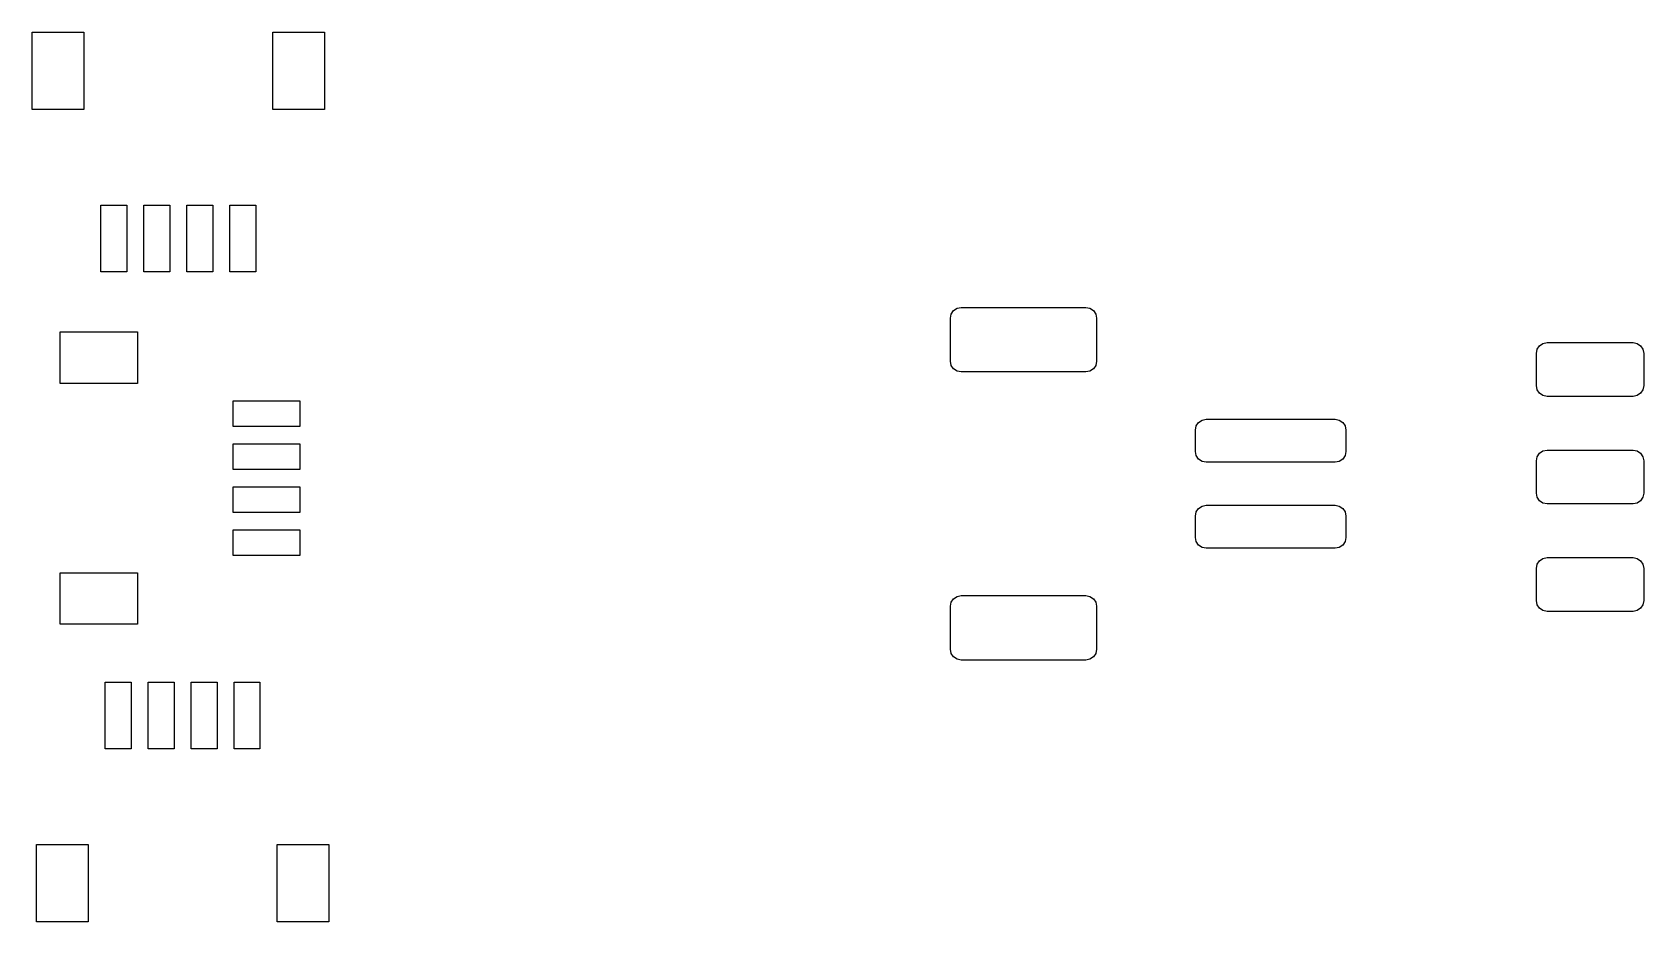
# Model space of a CAD drawing. Extents: x 164 to 201.5, y -97 to -76.3.
import ezdxf

# ---------------------------------------------------------------- set-up
doc = ezdxf.new("R2010")
doc.units = 0
doc.layers.add('BLACK', color=7, linetype='CONTINUOUS')

msp = doc.modelspace()

# ---------------------------------------------------------------- linework, layer by layer
at = {"layer": 'BLACK', "linetype": 'CONTINUOUS'}
for p, q in [((164, -78.106), (164, -76.306)), ((164, -76.306), (165.2, -76.306)), ((165.2, -76.306), (165.2, -78.106)), ((169.6, -78.106), (169.6, -76.306)), ((169.6, -76.306), (170.8, -76.306)), ((170.8, -76.306), (170.8, -78.106)), ((165.2, -78.106), (164, -78.106)), ((170.8, -78.106), (169.6, -78.106)), ((165.6, -81.881), (165.6, -80.331)), ((165.6, -80.331), (166.2, -80.331)), ((166.2, -80.331), (166.2, -81.881)), ((166.6, -81.881), (166.6, -80.331)), ((166.6, -80.331), (167.2, -80.331)), ((167.2, -80.331), (167.2, -81.881)), ((167.6, -81.881), (167.6, -80.331)), ((167.6, -80.331), (168.2, -80.331)), ((168.2, -80.331), (168.2, -81.881)), ((168.6, -81.881), (168.6, -80.331)), ((168.6, -80.331), (169.2, -80.331)), ((169.2, -80.331), (169.2, -81.881)), ((166.2, -81.881), (165.6, -81.881)), ((167.2, -81.881), (166.6, -81.881)), ((168.2, -81.881), (167.6, -81.881)), ((169.2, -81.881), (168.6, -81.881)), ((185.36755, -82.957861), (185.38658, -82.86219)), ((185.38658, -82.86219), (185.440774, -82.781084)), ((185.440774, -82.781084), (185.52188, -82.72689)), ((185.52188, -82.72689), (185.617552, -82.707861)), ((185.617552, -82.707861), (188.517549, -82.70786)), ((188.517549, -82.70786), (188.61322, -82.72689)), ((188.61322, -82.72689), (188.694326, -82.781084)), ((188.694326, -82.781084), (188.74852, -82.86219)), ((188.74852, -82.86219), (188.767549, -82.957862)), ((185.367551, -83.957858), (185.36755, -82.957861)), ((188.767549, -82.957862), (188.76755, -83.957859)), ((164.651692, -84.47541), (164.651692, -83.27541)), ((164.651692, -83.27541), (166.451692, -83.27541)), ((166.451692, -83.27541), (166.451692, -84.47541)), ((199.01903, -83.679329), (199.073223, -83.598223)), ((199.073223, -83.598223), (199.154329, -83.54403)), ((199.154329, -83.54403), (199.25, -83.525)), ((199.25, -83.525), (201.25, -83.525)), ((201.25, -83.525), (201.345671, -83.54403)), ((201.345671, -83.54403), (201.426777, -83.598223)), ((201.426777, -83.598223), (201.48097, -83.679329)), ((185.38658, -84.05353), (185.367551, -83.957858)), ((188.76755, -83.957859), (188.74852, -84.05353)), ((199, -83.775), (199.01903, -83.679329)), ((199, -84.525), (199, -83.775)), ((201.48097, -83.679329), (201.5, -83.775)), ((201.5, -83.775), (201.5, -84.525)), ((185.440774, -84.134636), (185.38658, -84.05353)), ((185.52188, -84.18883), (185.440774, -84.134636)), ((185.617551, -84.20786), (185.52188, -84.18883)), ((188.517548, -84.207859), (185.617551, -84.20786)), ((188.61322, -84.18883), (188.517548, -84.207859)), ((188.694326, -84.134636), (188.61322, -84.18883)), ((188.74852, -84.05353), (188.694326, -84.134636)), ((166.451692, -84.47541), (164.651692, -84.47541)), ((199.01903, -84.620671), (199, -84.525)), ((199.073223, -84.701777), (199.01903, -84.620671)), ((199.154329, -84.75597), (199.073223, -84.701777)), ((201.426777, -84.701777), (201.345671, -84.75597)), ((201.48097, -84.620671), (201.426777, -84.701777)), ((201.5, -84.525), (201.48097, -84.620671)), ((168.676692, -85.47541), (168.676692, -84.87541)), ((168.676692, -84.87541), (170.226692, -84.87541)), ((170.226692, -84.87541), (170.226692, -85.47541)), ((199.25, -84.775), (199.154329, -84.75597)), ((201.25, -84.775), (199.25, -84.775)), ((201.345671, -84.75597), (201.25, -84.775)), ((170.226692, -85.47541), (168.676692, -85.47541)), ((191.06755, -85.55786), (191.08658, -85.462189)), ((191.08658, -85.462189), (191.140773, -85.381083)), ((191.140773, -85.381083), (191.221879, -85.32689)), ((191.221879, -85.32689), (191.31755, -85.30786)), ((191.31755, -85.30786), (194.31755, -85.30786)), ((194.31755, -85.30786), (194.413221, -85.32689)), ((194.413221, -85.32689), (194.494327, -85.381083)), ((194.494327, -85.381083), (194.54852, -85.462189)), ((194.54852, -85.462189), (194.56755, -85.55786)), ((191.06755, -86.05786), (191.06755, -85.55786)), ((194.56755, -85.55786), (194.56755, -86.05786)), ((168.676692, -86.47541), (168.676692, -85.87541)), ((168.676692, -85.87541), (170.226692, -85.87541)), ((170.226692, -85.87541), (170.226692, -86.47541)), ((191.08658, -86.153531), (191.06755, -86.05786)), ((191.140773, -86.234637), (191.08658, -86.153531)), ((191.221879, -86.28883), (191.140773, -86.234637)), ((194.494327, -86.234637), (194.413221, -86.28883)), ((194.54852, -86.153531), (194.494327, -86.234637)), ((194.56755, -86.05786), (194.54852, -86.153531)), ((199, -86.275), (199.01903, -86.179329)), ((199.01903, -86.179329), (199.073223, -86.098223)), ((199.073223, -86.098223), (199.154329, -86.04403)), ((199.154329, -86.04403), (199.25, -86.025)), ((199.25, -86.025), (201.25, -86.025)), ((201.25, -86.025), (201.345671, -86.04403)), ((201.345671, -86.04403), (201.426777, -86.098223)), ((201.426777, -86.098223), (201.48097, -86.179329)), ((201.48097, -86.179329), (201.5, -86.275)), ((170.226692, -86.47541), (168.676692, -86.47541)), ((191.31755, -86.30786), (191.221879, -86.28883)), ((194.31755, -86.30786), (191.31755, -86.30786)), ((194.413221, -86.28883), (194.31755, -86.30786)), ((199, -87.025), (199, -86.275)), ((201.5, -86.275), (201.5, -87.025)), ((168.676692, -87.47541), (168.676692, -86.87541)), ((168.676692, -86.87541), (170.226692, -86.87541)), ((170.226692, -86.87541), (170.226692, -87.47541)), ((191.140773, -87.381083), (191.221879, -87.32689)), ((191.221879, -87.32689), (191.31755, -87.30786)), ((191.31755, -87.30786), (194.31755, -87.30786)), ((194.31755, -87.30786), (194.413221, -87.32689)), ((194.413221, -87.32689), (194.494327, -87.381083)), ((199.01903, -87.120671), (199, -87.025)), ((199.073223, -87.201777), (199.01903, -87.120671)), ((199.154329, -87.25597), (199.073223, -87.201777)), ((199.25, -87.275), (199.154329, -87.25597)), ((201.25, -87.275), (199.25, -87.275)), ((201.345671, -87.25597), (201.25, -87.275)), ((201.426777, -87.201777), (201.345671, -87.25597)), ((201.48097, -87.120671), (201.426777, -87.201777)), ((201.5, -87.025), (201.48097, -87.120671)), ((170.226692, -87.47541), (168.676692, -87.47541)), ((191.06755, -87.55786), (191.08658, -87.462189)), ((191.06755, -88.05786), (191.06755, -87.55786)), ((191.08658, -87.462189), (191.140773, -87.381083)), ((194.494327, -87.381083), (194.54852, -87.462189)), ((194.54852, -87.462189), (194.56755, -87.55786)), ((194.56755, -87.55786), (194.56755, -88.05786)), ((168.676692, -88.47541), (168.676692, -87.87541)), ((168.676692, -87.87541), (170.226692, -87.87541)), ((170.226692, -87.87541), (170.226692, -88.47541)), ((191.08658, -88.153531), (191.06755, -88.05786)), ((194.56755, -88.05786), (194.54852, -88.153531)), ((170.226692, -88.47541), (168.676692, -88.47541)), ((191.140773, -88.234637), (191.08658, -88.153531)), ((191.221879, -88.28883), (191.140773, -88.234637)), ((191.31755, -88.30786), (191.221879, -88.28883)), ((194.31755, -88.30786), (191.31755, -88.30786)), ((194.413221, -88.28883), (194.31755, -88.30786)), ((194.494327, -88.234637), (194.413221, -88.28883)), ((194.54852, -88.153531), (194.494327, -88.234637)), ((199, -88.775), (199.01903, -88.679329)), ((199, -89.525), (199, -88.775)), ((199.01903, -88.679329), (199.073223, -88.598223)), ((199.073223, -88.598223), (199.154329, -88.54403)), ((199.154329, -88.54403), (199.25, -88.525)), ((199.25, -88.525), (201.25, -88.525)), ((201.25, -88.525), (201.345671, -88.54403)), ((201.345671, -88.54403), (201.426777, -88.598223)), ((201.426777, -88.598223), (201.48097, -88.679329)), ((201.48097, -88.679329), (201.5, -88.775)), ((201.5, -88.775), (201.5, -89.525)), ((164.651692, -90.07541), (164.651692, -88.87541)), ((164.651692, -88.87541), (166.451692, -88.87541)), ((166.451692, -88.87541), (166.451692, -90.07541)), ((185.36755, -89.657861), (185.38658, -89.56219)), ((185.38658, -89.56219), (185.440774, -89.481084)), ((185.440774, -89.481084), (185.52188, -89.42689)), ((185.52188, -89.42689), (185.617552, -89.407861)), ((185.617552, -89.407861), (188.517549, -89.40786)), ((188.517549, -89.40786), (188.61322, -89.42689)), ((188.61322, -89.42689), (188.694326, -89.481084)), ((188.694326, -89.481084), (188.74852, -89.56219)), ((188.74852, -89.56219), (188.767549, -89.657862)), ((199.01903, -89.620671), (199, -89.525)), ((199.073223, -89.701777), (199.01903, -89.620671)), ((201.48097, -89.620671), (201.426777, -89.701777)), ((201.5, -89.525), (201.48097, -89.620671)), ((185.367551, -90.657858), (185.36755, -89.657861)), ((188.767549, -89.657862), (188.76755, -90.657859)), ((199.154329, -89.75597), (199.073223, -89.701777)), ((199.25, -89.775), (199.154329, -89.75597)), ((201.25, -89.775), (199.25, -89.775)), ((201.345671, -89.75597), (201.25, -89.775)), ((201.426777, -89.701777), (201.345671, -89.75597)), ((166.451692, -90.07541), (164.651692, -90.07541)), ((185.38658, -90.75353), (185.367551, -90.657858)), ((188.76755, -90.657859), (188.74852, -90.75353)), ((185.440774, -90.834636), (185.38658, -90.75353)), ((185.52188, -90.88883), (185.440774, -90.834636)), ((185.617551, -90.90786), (185.52188, -90.88883)), ((188.517548, -90.907859), (185.617551, -90.90786)), ((188.61322, -90.88883), (188.517548, -90.907859)), ((188.694326, -90.834636), (188.61322, -90.88883)), ((188.74852, -90.75353), (188.694326, -90.834636)), ((165.7, -92.969), (165.7, -91.419)), ((165.7, -91.419), (166.3, -91.419)), ((166.3, -91.419), (166.3, -92.969)), ((166.7, -92.969), (166.7, -91.419)), ((166.7, -91.419), (167.3, -91.419)), ((167.3, -91.419), (167.3, -92.969)), ((167.7, -92.969), (167.7, -91.419)), ((167.7, -91.419), (168.3, -91.419)), ((168.3, -91.419), (168.3, -92.969)), ((168.7, -92.969), (168.7, -91.419)), ((168.7, -91.419), (169.3, -91.419)), ((169.3, -91.419), (169.3, -92.969)), ((166.3, -92.969), (165.7, -92.969)), ((167.3, -92.969), (166.7, -92.969)), ((168.3, -92.969), (167.7, -92.969)), ((169.3, -92.969), (168.7, -92.969)), ((164.1, -96.994), (164.1, -95.194)), ((164.1, -95.194), (165.3, -95.194)), ((165.3, -95.194), (165.3, -96.994)), ((169.7, -96.994), (169.7, -95.194)), ((169.7, -95.194), (170.9, -95.194)), ((170.9, -95.194), (170.9, -96.994)), ((165.3, -96.994), (164.1, -96.994)), ((170.9, -96.994), (169.7, -96.994))]:
    msp.add_line(p, q, dxfattribs=at)

doc.saveas('drawing.dxf')
